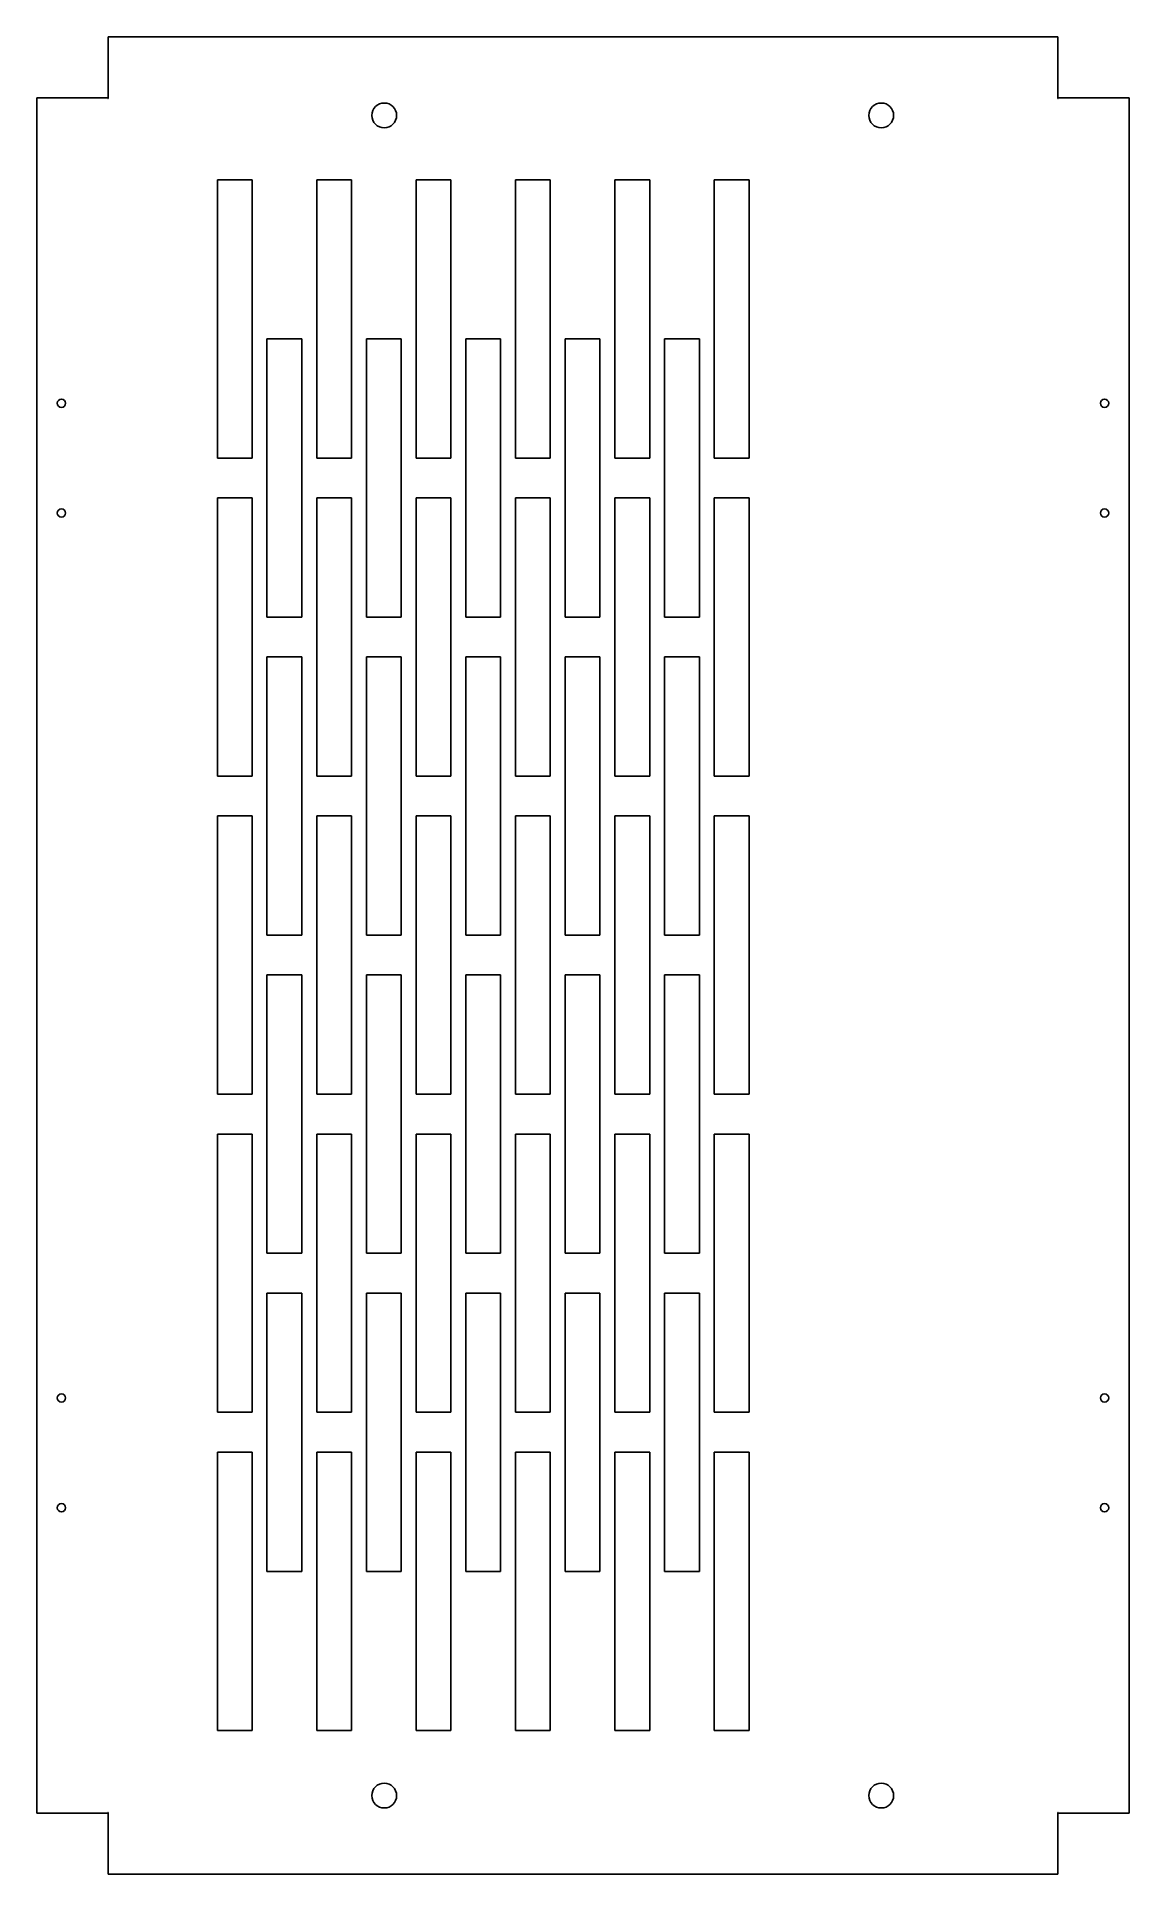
# Model space of a CAD drawing. Header units: inches. Extents: x -6.9 to 6.9, y -11.6 to 11.6.
import ezdxf

# ---------------------------------------------------------------- set-up
doc = ezdxf.new("R2010")
doc.units = ezdxf.units.IN
doc.header["$MEASUREMENT"] = 0

msp = doc.modelspace()

# ---------------------------------------------------------------- linework, layer by layer
at = {"color": 7, "linetype": 'Continuous', "lineweight": 25}
for p, q in [((-5.97, 10.779), (-5.97, 11.554)), ((5.97, 11.554), (-5.97, 11.554)), ((5.97, 11.554), (5.97, 10.779)), ((-6.869, 10.785), (-6.869, -10.785)), ((-6.869, 10.785), (-5.976, 10.785)), ((-5.976, 10.785), (-5.976, 10.779)), ((-5.976, 10.779), (-5.97, 10.779)), ((5.97, 10.779), (5.976, 10.779)), ((5.976, 10.779), (5.976, 10.785)), ((5.976, 10.785), (6.869, 10.785)), ((6.869, -10.785), (6.869, 10.785)), ((-4.598, 9.755), (-4.598, 6.255)), ((-4.162, 9.755), (-4.598, 9.755)), ((-4.162, 6.255), (-4.162, 9.755)), ((-2.912, 9.755), (-3.349, 9.755)), ((-3.349, 9.755), (-3.349, 6.255)), ((-2.912, 6.255), (-2.912, 9.755)), ((-1.661, 9.755), (-2.099, 9.755)), ((-2.099, 9.755), (-2.099, 6.255)), ((-1.661, 6.255), (-1.661, 9.755)), ((-0.411, 9.755), (-0.849, 9.755)), ((-0.849, 9.755), (-0.849, 6.255)), ((-0.411, 6.255), (-0.411, 9.755)), ((0.839, 9.755), (0.402, 9.755)), ((0.402, 9.755), (0.402, 6.255)), ((0.839, 6.255), (0.839, 9.755)), ((2.088, 9.755), (1.651, 9.755)), ((1.651, 9.755), (1.651, 6.255)), ((2.088, 6.255), (2.088, 9.755)), ((-3.974, 7.755), (-3.974, 4.255)), ((-3.537, 7.755), (-3.974, 7.755)), ((-3.537, 4.255), (-3.537, 7.755)), ((-2.287, 7.755), (-2.724, 7.755)), ((-2.724, 7.755), (-2.724, 4.255)), ((-2.287, 4.255), (-2.287, 7.755)), ((-1.036, 7.755), (-1.474, 7.755)), ((-1.474, 7.755), (-1.474, 4.255)), ((-1.036, 4.255), (-1.036, 7.755)), ((0.213, 7.755), (-0.224, 7.755)), ((-0.224, 7.755), (-0.224, 4.255)), ((0.213, 4.255), (0.213, 7.755)), ((1.464, 7.755), (1.026, 7.755)), ((1.026, 7.755), (1.026, 4.255)), ((1.464, 4.255), (1.464, 7.755)), ((-4.598, 6.255), (-4.162, 6.255)), ((-3.349, 6.255), (-2.912, 6.255)), ((-2.099, 6.255), (-1.661, 6.255)), ((-0.849, 6.255), (-0.411, 6.255)), ((0.402, 6.255), (0.839, 6.255)), ((1.651, 6.255), (2.088, 6.255)), ((-4.598, 5.755), (-4.598, 2.255)), ((-4.162, 5.755), (-4.598, 5.755)), ((-4.162, 2.255), (-4.162, 5.755)), ((-2.912, 5.755), (-3.349, 5.755)), ((-3.349, 5.755), (-3.349, 2.255)), ((-2.912, 2.255), (-2.912, 5.755)), ((-1.661, 5.755), (-2.099, 5.755)), ((-2.099, 5.755), (-2.099, 2.255)), ((-1.661, 2.255), (-1.661, 5.755)), ((-0.411, 5.755), (-0.849, 5.755)), ((-0.849, 5.755), (-0.849, 2.255)), ((-0.411, 2.255), (-0.411, 5.755)), ((0.839, 5.755), (0.402, 5.755)), ((0.402, 5.755), (0.402, 2.255)), ((0.839, 2.255), (0.839, 5.755)), ((2.088, 5.755), (1.651, 5.755)), ((1.651, 5.755), (1.651, 2.255)), ((2.088, 2.255), (2.088, 5.755)), ((-3.974, 4.255), (-3.537, 4.255)), ((-2.724, 4.255), (-2.287, 4.255)), ((-1.474, 4.255), (-1.036, 4.255)), ((-0.224, 4.255), (0.213, 4.255)), ((1.026, 4.255), (1.464, 4.255)), ((-3.974, 3.755), (-3.974, 0.255)), ((-3.537, 3.755), (-3.974, 3.755)), ((-3.537, 0.255), (-3.537, 3.755)), ((-2.287, 3.755), (-2.724, 3.755)), ((-2.724, 3.755), (-2.724, 0.255)), ((-2.287, 0.255), (-2.287, 3.755)), ((-1.036, 3.755), (-1.474, 3.755)), ((-1.474, 3.755), (-1.474, 0.255)), ((-1.036, 0.255), (-1.036, 3.755)), ((0.213, 3.755), (-0.224, 3.755)), ((-0.224, 3.755), (-0.224, 0.255)), ((0.213, 0.255), (0.213, 3.755)), ((1.464, 3.755), (1.026, 3.755)), ((1.026, 3.755), (1.026, 0.255)), ((1.464, 0.255), (1.464, 3.755)), ((-4.598, 2.255), (-4.162, 2.255)), ((-3.349, 2.255), (-2.912, 2.255)), ((-2.099, 2.255), (-1.661, 2.255)), ((-0.849, 2.255), (-0.411, 2.255)), ((0.402, 2.255), (0.839, 2.255)), ((1.651, 2.255), (2.088, 2.255)), ((-4.598, 1.755), (-4.598, -1.745)), ((-4.162, 1.755), (-4.598, 1.755)), ((-4.162, -1.745), (-4.162, 1.755)), ((-2.912, 1.755), (-3.349, 1.755)), ((-3.349, 1.755), (-3.349, -1.745)), ((-2.912, -1.745), (-2.912, 1.755)), ((-1.661, 1.755), (-2.099, 1.755)), ((-2.099, 1.755), (-2.099, -1.745)), ((-1.661, -1.745), (-1.661, 1.755)), ((-0.411, 1.755), (-0.849, 1.755)), ((-0.849, 1.755), (-0.849, -1.745)), ((-0.411, -1.745), (-0.411, 1.755)), ((0.839, 1.755), (0.402, 1.755)), ((0.402, 1.755), (0.402, -1.745)), ((0.839, -1.745), (0.839, 1.755)), ((2.088, 1.755), (1.651, 1.755)), ((1.651, 1.755), (1.651, -1.745)), ((2.088, -1.745), (2.088, 1.755)), ((-3.974, 0.255), (-3.537, 0.255)), ((-2.724, 0.255), (-2.287, 0.255)), ((-1.474, 0.255), (-1.036, 0.255)), ((-0.224, 0.255), (0.213, 0.255)), ((1.026, 0.255), (1.464, 0.255)), ((-3.974, -0.245), (-3.974, -3.745)), ((-3.537, -0.245), (-3.974, -0.245)), ((-3.537, -3.745), (-3.537, -0.245)), ((-2.287, -0.245), (-2.724, -0.245)), ((-2.724, -0.245), (-2.724, -3.745)), ((-2.287, -3.745), (-2.287, -0.245)), ((-1.036, -0.245), (-1.474, -0.245)), ((-1.474, -0.245), (-1.474, -3.745)), ((-1.036, -3.745), (-1.036, -0.245)), ((0.213, -0.245), (-0.224, -0.245)), ((-0.224, -0.245), (-0.224, -3.745)), ((0.213, -3.745), (0.213, -0.245)), ((1.464, -0.245), (1.026, -0.245)), ((1.026, -0.245), (1.026, -3.745)), ((1.464, -3.745), (1.464, -0.245)), ((-4.598, -1.745), (-4.162, -1.745)), ((-3.349, -1.745), (-2.912, -1.745)), ((-2.099, -1.745), (-1.661, -1.745)), ((-0.849, -1.745), (-0.411, -1.745)), ((0.402, -1.745), (0.839, -1.745)), ((1.651, -1.745), (2.088, -1.745)), ((-4.598, -2.245), (-4.598, -5.745)), ((-4.162, -2.245), (-4.598, -2.245)), ((-4.162, -5.745), (-4.162, -2.245)), ((-2.912, -2.245), (-3.349, -2.245)), ((-3.349, -2.245), (-3.349, -5.745)), ((-2.912, -5.745), (-2.912, -2.245)), ((-1.661, -2.245), (-2.099, -2.245)), ((-2.099, -2.245), (-2.099, -5.745)), ((-1.661, -5.745), (-1.661, -2.245)), ((-0.411, -2.245), (-0.849, -2.245)), ((-0.849, -2.245), (-0.849, -5.745)), ((-0.411, -5.745), (-0.411, -2.245)), ((0.839, -2.245), (0.402, -2.245)), ((0.402, -2.245), (0.402, -5.745)), ((0.839, -5.745), (0.839, -2.245)), ((2.088, -2.245), (1.651, -2.245)), ((1.651, -2.245), (1.651, -5.745)), ((2.088, -5.745), (2.088, -2.245)), ((-3.974, -3.745), (-3.537, -3.745)), ((-2.724, -3.745), (-2.287, -3.745)), ((-1.474, -3.745), (-1.036, -3.745)), ((-0.224, -3.745), (0.213, -3.745)), ((1.026, -3.745), (1.464, -3.745)), ((-3.974, -4.245), (-3.974, -7.745)), ((-3.537, -4.245), (-3.974, -4.245)), ((-3.537, -7.745), (-3.537, -4.245)), ((-2.287, -4.245), (-2.724, -4.245)), ((-2.724, -4.245), (-2.724, -7.745)), ((-2.287, -7.745), (-2.287, -4.245)), ((-1.036, -4.245), (-1.474, -4.245)), ((-1.474, -4.245), (-1.474, -7.745)), ((-1.036, -7.745), (-1.036, -4.245)), ((0.213, -4.245), (-0.224, -4.245)), ((-0.224, -4.245), (-0.224, -7.745)), ((0.213, -7.745), (0.213, -4.245)), ((1.464, -4.245), (1.026, -4.245)), ((1.026, -4.245), (1.026, -7.745)), ((1.464, -7.745), (1.464, -4.245)), ((-4.598, -5.745), (-4.162, -5.745)), ((-3.349, -5.745), (-2.912, -5.745)), ((-2.099, -5.745), (-1.661, -5.745)), ((-0.849, -5.745), (-0.411, -5.745)), ((0.402, -5.745), (0.839, -5.745)), ((1.651, -5.745), (2.088, -5.745)), ((-4.598, -6.245), (-4.598, -9.745)), ((-4.162, -6.245), (-4.598, -6.245)), ((-4.162, -9.745), (-4.162, -6.245)), ((-2.912, -6.245), (-3.349, -6.245)), ((-3.349, -6.245), (-3.349, -9.745)), ((-2.912, -9.745), (-2.912, -6.245)), ((-1.661, -6.245), (-2.099, -6.245)), ((-2.099, -6.245), (-2.099, -9.745)), ((-1.661, -9.745), (-1.661, -6.245)), ((-0.411, -6.245), (-0.849, -6.245)), ((-0.849, -6.245), (-0.849, -9.745)), ((-0.411, -9.745), (-0.411, -6.245)), ((0.839, -6.245), (0.402, -6.245)), ((0.402, -6.245), (0.402, -9.745)), ((0.839, -9.745), (0.839, -6.245)), ((2.088, -6.245), (1.651, -6.245)), ((1.651, -6.245), (1.651, -9.745)), ((2.088, -9.745), (2.088, -6.245)), ((-3.974, -7.745), (-3.537, -7.745)), ((-2.724, -7.745), (-2.287, -7.745)), ((-1.474, -7.745), (-1.036, -7.745)), ((-0.224, -7.745), (0.213, -7.745)), ((1.026, -7.745), (1.464, -7.745)), ((-4.598, -9.745), (-4.162, -9.745)), ((-3.349, -9.745), (-2.912, -9.745)), ((-2.099, -9.745), (-1.661, -9.745)), ((-0.849, -9.745), (-0.411, -9.745)), ((0.402, -9.745), (0.839, -9.745)), ((1.651, -9.745), (2.088, -9.745)), ((-5.976, -10.785), (-6.869, -10.785)), ((-5.97, -10.779), (-5.976, -10.779)), ((-5.976, -10.779), (-5.976, -10.785)), ((-5.97, -11.554), (-5.97, -10.779)), ((5.976, -10.779), (5.97, -10.779)), ((5.97, -10.779), (5.97, -11.554)), ((5.976, -10.785), (5.976, -10.779)), ((6.869, -10.785), (5.976, -10.785)), ((-5.97, -11.554), (5.97, -11.554))]:
    msp.add_line(p, q, dxfattribs=at)
for centre, radius in [((-2.5, 10.565), 0.156), ((3.75, 10.565), 0.156), ((-6.559, 6.945), 0.052), ((6.559, 6.945), 0.052), ((-6.559, 5.565), 0.052), ((6.559, 5.565), 0.052), ((-6.559, -5.565), 0.052), ((6.559, -5.565), 0.052), ((-6.559, -6.945), 0.052), ((6.559, -6.945), 0.052), ((-2.5, -10.565), 0.156), ((3.75, -10.565), 0.156)]:
    msp.add_circle(centre, radius, dxfattribs=at)

doc.saveas('drawing.dxf')
